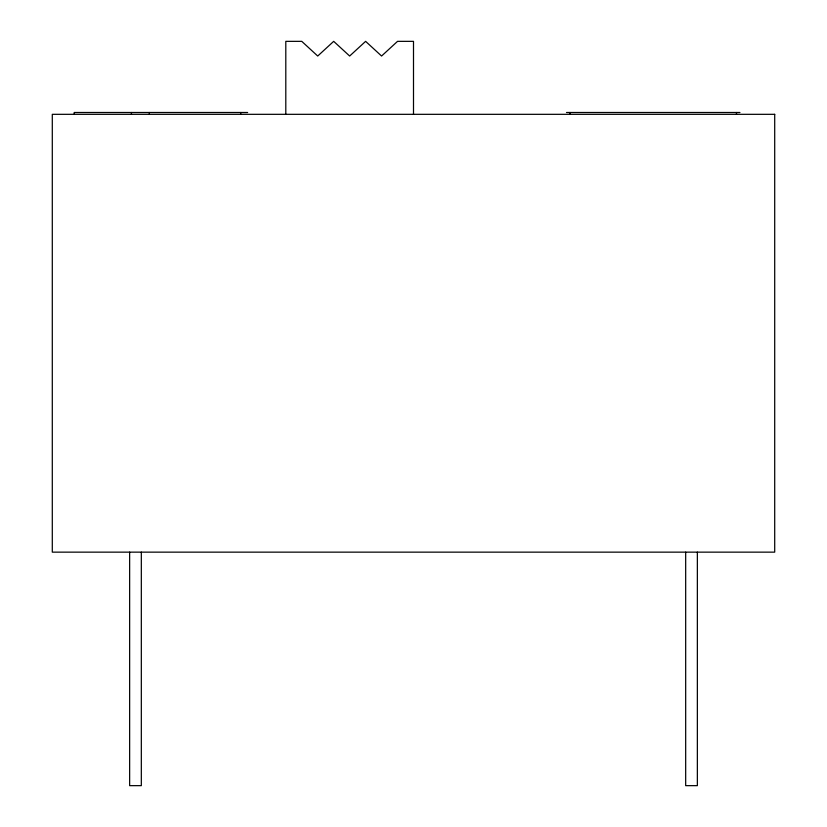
<?xml version="1.0" encoding="UTF-8"?>
<svg xmlns="http://www.w3.org/2000/svg" width="827" height="827" viewBox="0 0 827 827"><rect width="100%" height="100%" fill="white"/><g stroke="black" fill="none" stroke-linecap="round" stroke-linejoin="round"><path stroke-width="1.24" d="M247.635 112.493L74.182 112.493L74.182 114.322M566.495 112.493L739.948 112.493M736.485 112.493L736.485 114.322M697.357 552.147L697.357 785.65L685.676 785.65L685.676 552.147M569.968 112.493L569.968 114.322M413.5 114.415L413.5 41.35L397.539 41.35L381.578 56.029L365.617 41.35L349.656 56.029L333.684 41.35L317.723 56.029L301.762 41.35L285.801 41.35L285.801 114.322M240.709 112.493L240.709 114.322M149.336 112.493L149.336 114.322M141.324 552.147L141.324 785.65L129.643 785.65L129.643 552.147M131.441 112.493L131.441 114.322M774.703 114.322L52.297 114.322L52.297 552.147L774.703 552.147L774.703 114.322"/></g></svg>
